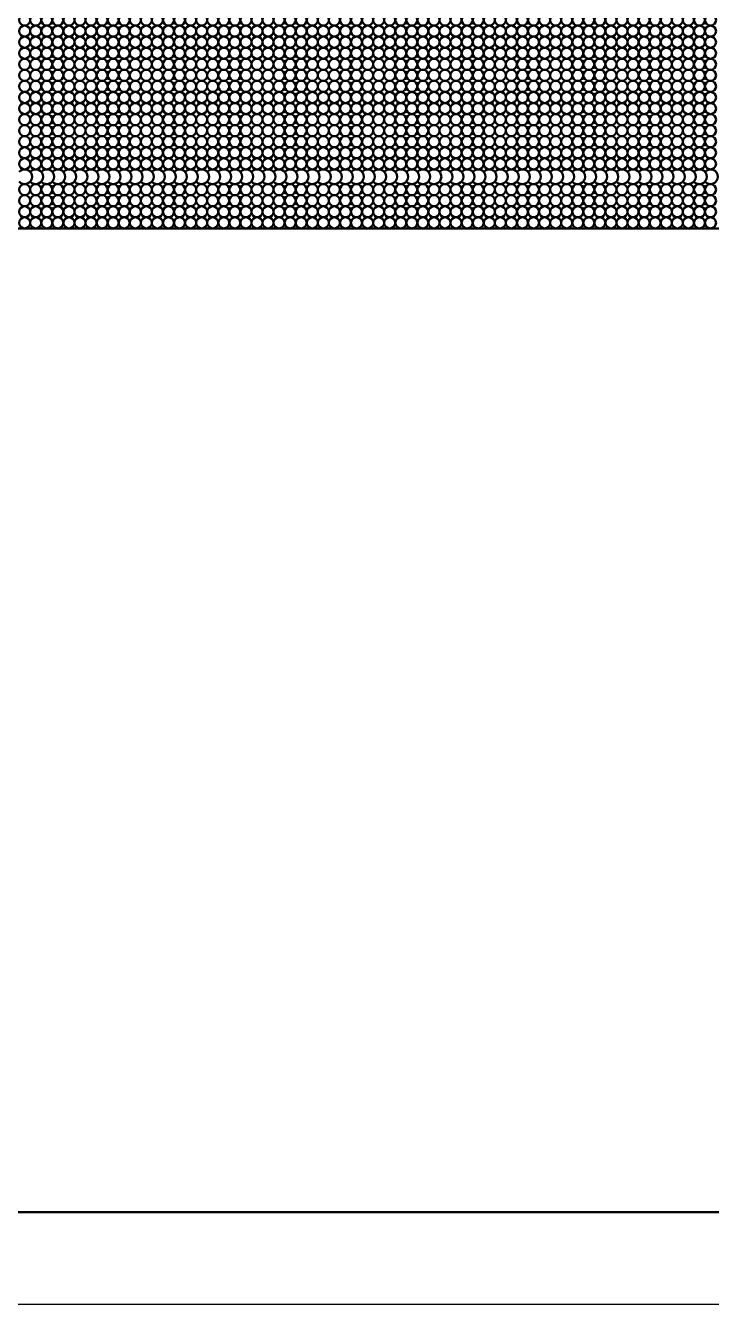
# Model space of a CAD drawing. Extents: x -11378 to 3982, y -2037 to 3878.
# Drawn here: x -11229.9 to -11155.5, y 1308.9 to 1447.6 of the extents above; entities that cross this region are included whole.
import ezdxf

# ---------------------------------------------------------------- set-up
doc = ezdxf.new("R2010")
doc.units = 0
doc.layers.add('标注层', color=3, linetype='CONTINUOUS', lineweight=25)
doc.layers.add('粗实线', color=7, linetype='CONTINUOUS', lineweight=50)

msp = doc.modelspace()

# ---------------------------------------------------------------- linework, layer by layer
at = {"layer": '标注层'}
msp.add_lwpolyline([(-11377.97, 1728.85), (-10783.97, 1728.85), (-10783.97, 1308.85), (-11377.97, 1308.85)], close=True, dxfattribs=at)
at = {"layer": '粗实线'}
for p, q in [((-10829.02, 1425.59), (-11307.42, 1425.59)), ((-10793.97, 1318.85), (-11352.97, 1318.85))]:
    msp.add_line(p, q, dxfattribs=at)
for centre in [(-11230.02, 1448.19), (-11228.82, 1448.19), (-11227.62, 1448.19), (-11226.42, 1448.19), (-11225.22, 1448.19), (-11224.02, 1448.19), (-11222.82, 1448.19), (-11221.62, 1448.19), (-11220.42, 1448.19), (-11219.22, 1448.19), (-11218.02, 1448.19), (-11216.82, 1448.19), (-11215.62, 1448.19), (-11214.42, 1448.19), (-11213.22, 1448.19), (-11212.02, 1448.19), (-11210.82, 1448.19), (-11209.62, 1448.19), (-11208.42, 1448.19), (-11207.22, 1448.19), (-11206.02, 1448.19), (-11204.82, 1448.19), (-11203.62, 1448.19), (-11202.42, 1448.19), (-11201.22, 1448.19), (-11200.02, 1448.19), (-11198.82, 1448.19), (-11197.62, 1448.19), (-11196.42, 1448.19), (-11195.22, 1448.19), (-11194.02, 1448.19), (-11192.82, 1448.19), (-11191.62, 1448.19), (-11190.42, 1448.19), (-11189.22, 1448.19), (-11188.02, 1448.19), (-11186.82, 1448.19), (-11185.62, 1448.19), (-11184.42, 1448.19), (-11183.22, 1448.19), (-11182.02, 1448.19), (-11180.82, 1448.19), (-11179.62, 1448.19), (-11178.42, 1448.19), (-11177.22, 1448.19), (-11176.02, 1448.19), (-11174.82, 1448.19), (-11173.62, 1448.19), (-11172.42, 1448.19), (-11171.22, 1448.19), (-11170.02, 1448.19), (-11168.82, 1448.19), (-11167.62, 1448.19), (-11166.42, 1448.19), (-11165.22, 1448.19), (-11164.02, 1448.19), (-11162.82, 1448.19), (-11161.62, 1448.19), (-11160.42, 1448.19), (-11159.22, 1448.19), (-11158.02, 1448.19), (-11156.82, 1448.19), (-11155.62, 1448.19), (-11230.02, 1446.99), (-11228.82, 1446.99), (-11227.62, 1446.99), (-11226.42, 1446.99), (-11225.22, 1446.99), (-11224.02, 1446.99), (-11222.82, 1446.99), (-11221.62, 1446.99), (-11220.42, 1446.99), (-11219.22, 1446.99), (-11218.02, 1446.99), (-11216.82, 1446.99), (-11215.62, 1446.99), (-11214.42, 1446.99), (-11213.22, 1446.99), (-11212.02, 1446.99), (-11210.82, 1446.99), (-11209.62, 1446.99), (-11208.42, 1446.99), (-11207.22, 1446.99), (-11206.02, 1446.99), (-11204.82, 1446.99), (-11203.62, 1446.99), (-11202.42, 1446.99), (-11201.22, 1446.99), (-11200.02, 1446.99), (-11198.82, 1446.99), (-11197.62, 1446.99), (-11196.42, 1446.99), (-11195.22, 1446.99), (-11194.02, 1446.99), (-11192.82, 1446.99), (-11191.62, 1446.99), (-11190.42, 1446.99), (-11189.22, 1446.99), (-11188.02, 1446.99), (-11186.82, 1446.99), (-11185.62, 1446.99), (-11184.42, 1446.99), (-11183.22, 1446.99), (-11182.02, 1446.99), (-11180.82, 1446.99), (-11179.62, 1446.99), (-11178.42, 1446.99), (-11177.22, 1446.99), (-11176.02, 1446.99), (-11174.82, 1446.99), (-11173.62, 1446.99), (-11172.42, 1446.99), (-11171.22, 1446.99), (-11170.02, 1446.99), (-11168.82, 1446.99), (-11167.62, 1446.99), (-11166.42, 1446.99), (-11165.22, 1446.99), (-11164.02, 1446.99), (-11162.82, 1446.99), (-11161.62, 1446.99), (-11160.42, 1446.99), (-11159.22, 1446.99), (-11158.02, 1446.99), (-11156.82, 1446.99), (-11155.62, 1446.99), (-11230.02, 1445.79), (-11228.82, 1445.79), (-11227.62, 1445.79), (-11226.42, 1445.79), (-11225.22, 1445.79), (-11224.02, 1445.79), (-11222.82, 1445.79), (-11221.62, 1445.79), (-11220.42, 1445.79), (-11219.22, 1445.79), (-11218.02, 1445.79), (-11216.82, 1445.79), (-11215.62, 1445.79), (-11214.42, 1445.79), (-11213.22, 1445.79), (-11212.02, 1445.79), (-11210.82, 1445.79), (-11209.62, 1445.79), (-11208.42, 1445.79), (-11207.22, 1445.79), (-11206.02, 1445.79), (-11204.82, 1445.79), (-11203.62, 1445.79), (-11202.42, 1445.79), (-11201.22, 1445.79), (-11200.02, 1445.79), (-11198.82, 1445.79), (-11197.62, 1445.79), (-11196.42, 1445.79), (-11195.22, 1445.79), (-11194.02, 1445.79), (-11192.82, 1445.79), (-11191.62, 1445.79), (-11190.42, 1445.79), (-11189.22, 1445.79), (-11188.02, 1445.79), (-11186.82, 1445.79), (-11185.62, 1445.79), (-11184.42, 1445.79), (-11183.22, 1445.79), (-11182.02, 1445.79), (-11180.82, 1445.79), (-11179.62, 1445.79), (-11178.42, 1445.79), (-11177.22, 1445.79), (-11176.02, 1445.79), (-11174.82, 1445.79), (-11173.62, 1445.79), (-11172.42, 1445.79), (-11171.22, 1445.79), (-11170.02, 1445.79), (-11168.82, 1445.79), (-11167.62, 1445.79), (-11166.42, 1445.79), (-11165.22, 1445.79), (-11164.02, 1445.79), (-11162.82, 1445.79), (-11161.62, 1445.79), (-11160.42, 1445.79), (-11159.22, 1445.79), (-11158.02, 1445.79), (-11156.82, 1445.79), (-11155.62, 1445.79), (-11230.02, 1444.59), (-11228.82, 1444.59), (-11227.62, 1444.59), (-11226.42, 1444.59), (-11225.22, 1444.59), (-11224.02, 1444.59), (-11222.82, 1444.59), (-11221.62, 1444.59), (-11220.42, 1444.59), (-11219.22, 1444.59), (-11218.02, 1444.59), (-11216.82, 1444.59), (-11215.62, 1444.59), (-11214.42, 1444.59), (-11213.22, 1444.59), (-11212.02, 1444.59), (-11210.82, 1444.59), (-11209.62, 1444.59), (-11208.42, 1444.59), (-11207.22, 1444.59), (-11206.02, 1444.59), (-11204.82, 1444.59), (-11203.62, 1444.59), (-11202.42, 1444.59), (-11201.22, 1444.59), (-11200.02, 1444.59), (-11198.82, 1444.59), (-11197.62, 1444.59), (-11196.42, 1444.59), (-11195.22, 1444.59), (-11194.02, 1444.59), (-11192.82, 1444.59), (-11191.62, 1444.59), (-11190.42, 1444.59), (-11189.22, 1444.59), (-11188.02, 1444.59), (-11186.82, 1444.59), (-11185.62, 1444.59), (-11184.42, 1444.59), (-11183.22, 1444.59), (-11182.02, 1444.59), (-11180.82, 1444.59), (-11179.62, 1444.59), (-11178.42, 1444.59), (-11177.22, 1444.59), (-11176.02, 1444.59), (-11174.82, 1444.59), (-11173.62, 1444.59), (-11172.42, 1444.59), (-11171.22, 1444.59), (-11170.02, 1444.59), (-11168.82, 1444.59), (-11167.62, 1444.59), (-11166.42, 1444.59), (-11165.22, 1444.59), (-11164.02, 1444.59), (-11162.82, 1444.59), (-11161.62, 1444.59), (-11160.42, 1444.59), (-11159.22, 1444.59), (-11158.02, 1444.59), (-11156.82, 1444.59), (-11155.62, 1444.59), (-11230.02, 1443.39), (-11228.82, 1443.39), (-11227.62, 1443.39), (-11226.42, 1443.39), (-11225.22, 1443.39), (-11224.02, 1443.39), (-11222.82, 1443.39), (-11221.62, 1443.39), (-11220.42, 1443.39), (-11219.22, 1443.39), (-11218.02, 1443.39), (-11216.82, 1443.39), (-11215.62, 1443.39), (-11214.42, 1443.39), (-11213.22, 1443.39), (-11212.02, 1443.39), (-11210.82, 1443.39), (-11209.62, 1443.39), (-11208.42, 1443.39), (-11207.22, 1443.39), (-11206.02, 1443.39), (-11204.82, 1443.39), (-11203.62, 1443.39), (-11202.42, 1443.39), (-11201.22, 1443.39), (-11200.02, 1443.39), (-11198.82, 1443.39), (-11197.62, 1443.39), (-11196.42, 1443.39), (-11195.22, 1443.39), (-11194.02, 1443.39), (-11192.82, 1443.39), (-11191.62, 1443.39), (-11190.42, 1443.39), (-11189.22, 1443.39), (-11188.02, 1443.39), (-11186.82, 1443.39), (-11185.62, 1443.39), (-11184.42, 1443.39), (-11183.22, 1443.39), (-11182.02, 1443.39), (-11180.82, 1443.39), (-11179.62, 1443.39), (-11178.42, 1443.39), (-11177.22, 1443.39), (-11176.02, 1443.39), (-11174.82, 1443.39), (-11173.62, 1443.39), (-11172.42, 1443.39), (-11171.22, 1443.39), (-11170.02, 1443.39), (-11168.82, 1443.39), (-11167.62, 1443.39), (-11166.42, 1443.39), (-11165.22, 1443.39), (-11164.02, 1443.39), (-11162.82, 1443.39), (-11161.62, 1443.39), (-11160.42, 1443.39), (-11159.22, 1443.39), (-11158.02, 1443.39), (-11156.82, 1443.39), (-11155.62, 1443.39), (-11230.02, 1442.19), (-11230.02, 1440.99), (-11228.82, 1442.19), (-11228.82, 1440.99), (-11227.62, 1442.19), (-11227.62, 1440.99), (-11226.42, 1442.19), (-11226.42, 1440.99), (-11225.22, 1442.19), (-11225.22, 1440.99), (-11224.02, 1442.19), (-11224.02, 1440.99), (-11222.82, 1442.19), (-11222.82, 1440.99), (-11221.62, 1442.19), (-11221.62, 1440.99), (-11220.42, 1442.19), (-11220.42, 1440.99), (-11219.22, 1442.19), (-11219.22, 1440.99), (-11218.02, 1442.19), (-11218.02, 1440.99), (-11216.82, 1442.19), (-11216.82, 1440.99), (-11215.62, 1442.19), (-11215.62, 1440.99), (-11214.42, 1442.19), (-11214.42, 1440.99), (-11213.22, 1442.19), (-11213.22, 1440.99), (-11212.02, 1442.19), (-11212.02, 1440.99), (-11210.82, 1442.19), (-11210.82, 1440.99), (-11209.62, 1442.19), (-11209.62, 1440.99), (-11208.42, 1442.19), (-11208.42, 1440.99), (-11207.22, 1442.19), (-11207.22, 1440.99), (-11206.02, 1442.19), (-11206.02, 1440.99), (-11204.82, 1442.19), (-11204.82, 1440.99), (-11203.62, 1442.19), (-11203.62, 1440.99), (-11202.42, 1442.19), (-11202.42, 1440.99), (-11201.22, 1442.19), (-11201.22, 1440.99), (-11200.02, 1442.19), (-11200.02, 1440.99), (-11198.82, 1442.19), (-11198.82, 1440.99), (-11197.62, 1442.19), (-11197.62, 1440.99), (-11196.42, 1442.19), (-11196.42, 1440.99), (-11195.22, 1442.19), (-11195.22, 1440.99), (-11194.02, 1442.19), (-11194.02, 1440.99), (-11192.82, 1442.19), (-11192.82, 1440.99), (-11191.62, 1442.19), (-11191.62, 1440.99), (-11190.42, 1442.19), (-11190.42, 1440.99), (-11189.22, 1442.19), (-11189.22, 1440.99), (-11188.02, 1442.19), (-11188.02, 1440.99), (-11186.82, 1442.19), (-11186.82, 1440.99), (-11185.62, 1442.19), (-11185.62, 1440.99), (-11184.42, 1442.19), (-11184.42, 1440.99), (-11183.22, 1442.19), (-11183.22, 1440.99), (-11182.02, 1442.19), (-11182.02, 1440.99), (-11180.82, 1442.19), (-11180.82, 1440.99), (-11179.62, 1442.19), (-11179.62, 1440.99), (-11178.42, 1442.19), (-11178.42, 1440.99), (-11177.22, 1442.19), (-11177.22, 1440.99), (-11176.02, 1442.19), (-11176.02, 1440.99), (-11174.82, 1442.19), (-11174.82, 1440.99), (-11173.62, 1442.19), (-11173.62, 1440.99), (-11172.42, 1442.19), (-11172.42, 1440.99), (-11171.22, 1442.19), (-11171.22, 1440.99), (-11170.02, 1442.19), (-11170.02, 1440.99), (-11168.82, 1442.19), (-11168.82, 1440.99), (-11167.62, 1442.19), (-11167.62, 1440.99), (-11166.42, 1442.19), (-11166.42, 1440.99), (-11165.22, 1442.19), (-11165.22, 1440.99), (-11164.02, 1442.19), (-11164.02, 1440.99), (-11162.82, 1442.19), (-11162.82, 1440.99), (-11161.62, 1442.19), (-11161.62, 1440.99), (-11160.42, 1442.19), (-11160.42, 1440.99), (-11159.22, 1442.19), (-11159.22, 1440.99), (-11158.02, 1442.19), (-11158.02, 1440.99), (-11156.82, 1442.19), (-11156.82, 1440.99), (-11155.62, 1442.19), (-11155.62, 1440.99), (-11230.02, 1439.79), (-11228.82, 1439.79), (-11227.62, 1439.79), (-11226.42, 1439.79), (-11225.22, 1439.79), (-11224.02, 1439.79), (-11222.82, 1439.79), (-11221.62, 1439.79), (-11220.42, 1439.79), (-11219.22, 1439.79), (-11218.02, 1439.79), (-11216.82, 1439.79), (-11215.62, 1439.79), (-11214.42, 1439.79), (-11213.22, 1439.79), (-11212.02, 1439.79), (-11210.82, 1439.79), (-11209.62, 1439.79), (-11208.42, 1439.79), (-11207.22, 1439.79), (-11206.02, 1439.79), (-11204.82, 1439.79), (-11203.62, 1439.79), (-11202.42, 1439.79), (-11201.22, 1439.79), (-11200.02, 1439.79), (-11198.82, 1439.79), (-11197.62, 1439.79), (-11196.42, 1439.79), (-11195.22, 1439.79), (-11194.02, 1439.79), (-11192.82, 1439.79), (-11191.62, 1439.79), (-11190.42, 1439.79), (-11189.22, 1439.79), (-11188.02, 1439.79), (-11186.82, 1439.79), (-11185.62, 1439.79), (-11184.42, 1439.79), (-11183.22, 1439.79), (-11182.02, 1439.79), (-11180.82, 1439.79), (-11179.62, 1439.79), (-11178.42, 1439.79), (-11177.22, 1439.79), (-11176.02, 1439.79), (-11174.82, 1439.79), (-11173.62, 1439.79), (-11172.42, 1439.79), (-11171.22, 1439.79), (-11170.02, 1439.79), (-11168.82, 1439.79), (-11167.62, 1439.79), (-11166.42, 1439.79), (-11165.22, 1439.79), (-11164.02, 1439.79), (-11162.82, 1439.79), (-11161.62, 1439.79), (-11160.42, 1439.79), (-11159.22, 1439.79), (-11158.02, 1439.79), (-11156.82, 1439.79), (-11155.62, 1439.79), (-11230.02, 1438.59), (-11228.82, 1438.59), (-11227.62, 1438.59), (-11226.42, 1438.59), (-11225.22, 1438.59), (-11224.02, 1438.59), (-11222.82, 1438.59), (-11221.62, 1438.59), (-11220.42, 1438.59), (-11219.22, 1438.59), (-11218.02, 1438.59), (-11216.82, 1438.59), (-11215.62, 1438.59), (-11214.42, 1438.59), (-11213.22, 1438.59), (-11212.02, 1438.59), (-11210.82, 1438.59), (-11209.62, 1438.59), (-11208.42, 1438.59), (-11207.22, 1438.59), (-11206.02, 1438.59), (-11204.82, 1438.59), (-11203.62, 1438.59), (-11202.42, 1438.59), (-11201.22, 1438.59), (-11200.02, 1438.59), (-11198.82, 1438.59), (-11197.62, 1438.59), (-11196.42, 1438.59), (-11195.22, 1438.59), (-11194.02, 1438.59), (-11192.82, 1438.59), (-11191.62, 1438.59), (-11190.42, 1438.59), (-11189.22, 1438.59), (-11188.02, 1438.59), (-11186.82, 1438.59), (-11185.62, 1438.59), (-11184.42, 1438.59), (-11183.22, 1438.59), (-11182.02, 1438.59), (-11180.82, 1438.59), (-11179.62, 1438.59), (-11178.42, 1438.59), (-11177.22, 1438.59), (-11176.02, 1438.59), (-11174.82, 1438.59), (-11173.62, 1438.59), (-11172.42, 1438.59), (-11171.22, 1438.59), (-11170.02, 1438.59), (-11168.82, 1438.59), (-11167.62, 1438.59), (-11166.42, 1438.59), (-11165.22, 1438.59), (-11164.02, 1438.59), (-11162.82, 1438.59), (-11161.62, 1438.59), (-11160.42, 1438.59), (-11159.22, 1438.59), (-11158.02, 1438.59), (-11156.82, 1438.59), (-11155.62, 1438.59), (-11230.02, 1437.39), (-11228.82, 1437.39), (-11227.62, 1437.39), (-11226.42, 1437.39), (-11225.22, 1437.39), (-11224.02, 1437.39), (-11222.82, 1437.39), (-11221.62, 1437.39), (-11220.42, 1437.39), (-11219.22, 1437.39), (-11218.02, 1437.39), (-11216.82, 1437.39), (-11215.62, 1437.39), (-11214.42, 1437.39), (-11213.22, 1437.39), (-11212.02, 1437.39), (-11210.82, 1437.39), (-11209.62, 1437.39), (-11208.42, 1437.39), (-11207.22, 1437.39), (-11206.02, 1437.39), (-11204.82, 1437.39), (-11203.62, 1437.39), (-11202.42, 1437.39), (-11201.22, 1437.39), (-11200.02, 1437.39), (-11198.82, 1437.39), (-11197.62, 1437.39), (-11196.42, 1437.39), (-11195.22, 1437.39), (-11194.02, 1437.39), (-11192.82, 1437.39), (-11191.62, 1437.39), (-11190.42, 1437.39), (-11189.22, 1437.39), (-11188.02, 1437.39), (-11186.82, 1437.39), (-11185.62, 1437.39), (-11184.42, 1437.39), (-11183.22, 1437.39), (-11182.02, 1437.39), (-11180.82, 1437.39), (-11179.62, 1437.39), (-11178.42, 1437.39), (-11177.22, 1437.39), (-11176.02, 1437.39), (-11174.82, 1437.39), (-11173.62, 1437.39), (-11172.42, 1437.39), (-11171.22, 1437.39), (-11170.02, 1437.39), (-11168.82, 1437.39), (-11167.62, 1437.39), (-11166.42, 1437.39), (-11165.22, 1437.39), (-11164.02, 1437.39), (-11162.82, 1437.39), (-11161.62, 1437.39), (-11160.42, 1437.39), (-11159.22, 1437.39), (-11158.02, 1437.39), (-11156.82, 1437.39), (-11155.62, 1437.39), (-11230.02, 1436.19), (-11228.82, 1436.19), (-11227.62, 1436.19), (-11226.42, 1436.19), (-11225.22, 1436.19), (-11224.02, 1436.19), (-11222.82, 1436.19), (-11221.62, 1436.19), (-11220.42, 1436.19), (-11219.22, 1436.19), (-11218.02, 1436.19), (-11216.82, 1436.19), (-11215.62, 1436.19), (-11214.42, 1436.19), (-11213.22, 1436.19), (-11212.02, 1436.19), (-11210.82, 1436.19), (-11209.62, 1436.19), (-11208.42, 1436.19), (-11207.22, 1436.19), (-11206.02, 1436.19), (-11204.82, 1436.19), (-11203.62, 1436.19), (-11202.42, 1436.19), (-11201.22, 1436.19), (-11200.02, 1436.19), (-11198.82, 1436.19), (-11197.62, 1436.19), (-11196.42, 1436.19), (-11195.22, 1436.19), (-11194.02, 1436.19), (-11192.82, 1436.19), (-11191.62, 1436.19), (-11190.42, 1436.19), (-11189.22, 1436.19), (-11188.02, 1436.19), (-11186.82, 1436.19), (-11185.62, 1436.19), (-11184.42, 1436.19), (-11183.22, 1436.19), (-11182.02, 1436.19), (-11180.82, 1436.19), (-11179.62, 1436.19), (-11178.42, 1436.19), (-11177.22, 1436.19), (-11176.02, 1436.19), (-11174.82, 1436.19), (-11173.62, 1436.19), (-11172.42, 1436.19), (-11171.22, 1436.19), (-11170.02, 1436.19), (-11168.82, 1436.19), (-11167.62, 1436.19), (-11166.42, 1436.19), (-11165.22, 1436.19), (-11164.02, 1436.19), (-11162.82, 1436.19), (-11161.62, 1436.19), (-11160.42, 1436.19), (-11159.22, 1436.19), (-11158.02, 1436.19), (-11156.82, 1436.19), (-11155.62, 1436.19), (-11230.02, 1434.99), (-11228.82, 1434.99), (-11227.62, 1434.99), (-11226.42, 1434.99), (-11225.22, 1434.99), (-11224.02, 1434.99), (-11222.82, 1434.99), (-11221.62, 1434.99), (-11220.42, 1434.99), (-11219.22, 1434.99), (-11218.02, 1434.99), (-11216.82, 1434.99), (-11215.62, 1434.99), (-11214.42, 1434.99), (-11213.22, 1434.99), (-11212.02, 1434.99), (-11210.82, 1434.99), (-11209.62, 1434.99), (-11208.42, 1434.99), (-11207.22, 1434.99), (-11206.02, 1434.99), (-11204.82, 1434.99), (-11203.62, 1434.99), (-11202.42, 1434.99), (-11201.22, 1434.99), (-11200.02, 1434.99), (-11198.82, 1434.99), (-11197.62, 1434.99), (-11196.42, 1434.99), (-11195.22, 1434.99), (-11194.02, 1434.99), (-11192.82, 1434.99), (-11191.62, 1434.99), (-11190.42, 1434.99), (-11189.22, 1434.99), (-11188.02, 1434.99), (-11186.82, 1434.99), (-11185.62, 1434.99), (-11184.42, 1434.99), (-11183.22, 1434.99), (-11182.02, 1434.99), (-11180.82, 1434.99), (-11179.62, 1434.99), (-11178.42, 1434.99), (-11177.22, 1434.99), (-11176.02, 1434.99), (-11174.82, 1434.99), (-11173.62, 1434.99), (-11172.42, 1434.99), (-11171.22, 1434.99), (-11170.02, 1434.99), (-11168.82, 1434.99), (-11167.62, 1434.99), (-11166.42, 1434.99), (-11165.22, 1434.99), (-11164.02, 1434.99), (-11162.82, 1434.99), (-11161.62, 1434.99), (-11160.42, 1434.99), (-11159.22, 1434.99), (-11158.02, 1434.99), (-11156.82, 1434.99), (-11155.62, 1434.99), (-11230.02, 1433.79), (-11230.02, 1432.59), (-11228.82, 1433.79), (-11228.82, 1432.59), (-11227.62, 1433.79), (-11227.62, 1432.59), (-11226.42, 1433.79), (-11226.42, 1432.59), (-11225.22, 1433.79), (-11225.22, 1432.59), (-11224.02, 1433.79), (-11224.02, 1432.59), (-11222.82, 1433.79), (-11222.82, 1432.59), (-11221.62, 1433.79), (-11221.62, 1432.59), (-11220.42, 1433.79), (-11220.42, 1432.59), (-11219.22, 1433.79), (-11219.22, 1432.59), (-11218.02, 1433.79), (-11218.02, 1432.59), (-11216.82, 1433.79), (-11216.82, 1432.59), (-11215.62, 1433.79), (-11215.62, 1432.59), (-11214.42, 1433.79), (-11214.42, 1432.59), (-11213.22, 1433.79), (-11213.22, 1432.59), (-11212.02, 1433.79), (-11212.02, 1432.59), (-11210.82, 1433.79), (-11210.82, 1432.59), (-11209.62, 1433.79), (-11209.62, 1432.59), (-11208.42, 1433.79), (-11208.42, 1432.59), (-11207.22, 1433.79), (-11207.22, 1432.59), (-11206.02, 1433.79), (-11206.02, 1432.59), (-11204.82, 1433.79), (-11204.82, 1432.59), (-11203.62, 1433.79), (-11203.62, 1432.59), (-11202.42, 1433.79), (-11202.42, 1432.59), (-11201.22, 1433.79), (-11201.22, 1432.59), (-11200.02, 1433.79), (-11200.02, 1432.59), (-11198.82, 1433.79), (-11198.82, 1432.59), (-11197.62, 1433.79), (-11197.62, 1432.59), (-11196.42, 1433.79), (-11196.42, 1432.59), (-11195.22, 1433.79), (-11195.22, 1432.59), (-11194.02, 1433.79), (-11194.02, 1432.59), (-11192.82, 1433.79), (-11192.82, 1432.59), (-11191.62, 1433.79), (-11191.62, 1432.59), (-11190.42, 1433.79), (-11190.42, 1432.59), (-11189.22, 1433.79), (-11189.22, 1432.59), (-11188.02, 1433.79), (-11188.02, 1432.59), (-11186.82, 1433.79), (-11186.82, 1432.59), (-11185.62, 1433.79), (-11185.62, 1432.59), (-11184.42, 1433.79), (-11184.42, 1432.59), (-11183.22, 1433.79), (-11183.22, 1432.59), (-11182.02, 1433.79), (-11182.02, 1432.59), (-11180.82, 1433.79), (-11180.82, 1432.59), (-11179.62, 1433.79), (-11179.62, 1432.59), (-11178.42, 1433.79), (-11178.42, 1432.59), (-11177.22, 1433.79), (-11177.22, 1432.59), (-11176.02, 1433.79), (-11176.02, 1432.59), (-11174.82, 1433.79), (-11174.82, 1432.59), (-11173.62, 1433.79), (-11173.62, 1432.59), (-11172.42, 1433.79), (-11172.42, 1432.59), (-11171.22, 1433.79), (-11171.22, 1432.59), (-11170.02, 1433.79), (-11170.02, 1432.59), (-11168.82, 1433.79), (-11168.82, 1432.59), (-11167.62, 1433.79), (-11167.62, 1432.59), (-11166.42, 1433.79), (-11166.42, 1432.59), (-11165.22, 1433.79), (-11165.22, 1432.59), (-11164.02, 1433.79), (-11164.02, 1432.59), (-11162.82, 1433.79), (-11162.82, 1432.59), (-11161.62, 1433.79), (-11161.62, 1432.59), (-11160.42, 1433.79), (-11160.42, 1432.59), (-11159.22, 1433.79), (-11159.22, 1432.59), (-11158.02, 1433.79), (-11158.02, 1432.59), (-11156.82, 1433.79), (-11156.82, 1432.59), (-11155.62, 1433.79), (-11155.62, 1432.59), (-11230.02, 1429.79), (-11230.02, 1428.59), (-11228.82, 1429.79), (-11228.82, 1428.59), (-11227.62, 1429.79), (-11227.62, 1428.59), (-11226.42, 1429.79), (-11226.42, 1428.59), (-11225.22, 1429.79), (-11225.22, 1428.59), (-11224.02, 1429.79), (-11224.02, 1428.59), (-11222.82, 1429.79), (-11222.82, 1428.59), (-11221.62, 1429.79), (-11221.62, 1428.59), (-11220.42, 1429.79), (-11220.42, 1428.59), (-11219.22, 1429.79), (-11219.22, 1428.59), (-11218.02, 1429.79), (-11218.02, 1428.59), (-11216.82, 1429.79), (-11216.82, 1428.59), (-11215.62, 1429.79), (-11215.62, 1428.59), (-11214.42, 1429.79), (-11214.42, 1428.59), (-11213.22, 1429.79), (-11213.22, 1428.59), (-11212.02, 1429.79), (-11212.02, 1428.59), (-11210.82, 1429.79), (-11210.82, 1428.59), (-11209.62, 1429.79), (-11209.62, 1428.59), (-11208.42, 1429.79), (-11208.42, 1428.59), (-11207.22, 1429.79), (-11207.22, 1428.59), (-11206.02, 1429.79), (-11206.02, 1428.59), (-11204.82, 1429.79), (-11204.82, 1428.59), (-11203.62, 1429.79), (-11203.62, 1428.59), (-11202.42, 1429.79), (-11202.42, 1428.59), (-11201.22, 1429.79), (-11201.22, 1428.59), (-11200.02, 1429.79), (-11200.02, 1428.59), (-11198.82, 1429.79), (-11198.82, 1428.59), (-11197.62, 1429.79), (-11197.62, 1428.59), (-11196.42, 1429.79), (-11196.42, 1428.59), (-11195.22, 1429.79), (-11195.22, 1428.59), (-11194.02, 1429.79), (-11194.02, 1428.59), (-11192.82, 1429.79), (-11192.82, 1428.59), (-11191.62, 1429.79), (-11191.62, 1428.59), (-11190.42, 1429.79), (-11190.42, 1428.59), (-11189.22, 1429.79), (-11189.22, 1428.59), (-11188.02, 1429.79), (-11188.02, 1428.59), (-11186.82, 1429.79), (-11186.82, 1428.59), (-11185.62, 1429.79), (-11185.62, 1428.59), (-11184.42, 1429.79), (-11184.42, 1428.59), (-11183.22, 1429.79), (-11183.22, 1428.59), (-11182.02, 1429.79), (-11182.02, 1428.59), (-11180.82, 1429.79), (-11180.82, 1428.59), (-11179.62, 1429.79), (-11179.62, 1428.59), (-11178.42, 1429.79), (-11178.42, 1428.59), (-11177.22, 1429.79), (-11177.22, 1428.59), (-11176.02, 1429.79), (-11176.02, 1428.59), (-11174.82, 1429.79), (-11174.82, 1428.59), (-11173.62, 1429.79), (-11173.62, 1428.59), (-11172.42, 1429.79), (-11172.42, 1428.59), (-11171.22, 1429.79), (-11171.22, 1428.59), (-11170.02, 1429.79), (-11170.02, 1428.59), (-11168.82, 1429.79), (-11168.82, 1428.59), (-11167.62, 1429.79), (-11167.62, 1428.59), (-11166.42, 1429.79), (-11166.42, 1428.59), (-11165.22, 1429.79), (-11165.22, 1428.59), (-11164.02, 1429.79), (-11164.02, 1428.59), (-11162.82, 1429.79), (-11162.82, 1428.59), (-11161.62, 1429.79), (-11161.62, 1428.59), (-11160.42, 1429.79), (-11160.42, 1428.59), (-11159.22, 1429.79), (-11159.22, 1428.59), (-11158.02, 1429.79), (-11158.02, 1428.59), (-11156.82, 1429.79), (-11156.82, 1428.59), (-11155.62, 1429.79), (-11155.62, 1428.59), (-11230.02, 1427.39), (-11228.82, 1427.39), (-11227.62, 1427.39), (-11226.42, 1427.39), (-11225.22, 1427.39), (-11224.02, 1427.39), (-11222.82, 1427.39), (-11221.62, 1427.39), (-11220.42, 1427.39), (-11219.22, 1427.39), (-11218.02, 1427.39), (-11216.82, 1427.39), (-11215.62, 1427.39), (-11214.42, 1427.39), (-11213.22, 1427.39), (-11212.02, 1427.39), (-11210.82, 1427.39), (-11209.62, 1427.39), (-11208.42, 1427.39), (-11207.22, 1427.39), (-11206.02, 1427.39), (-11204.82, 1427.39), (-11203.62, 1427.39), (-11202.42, 1427.39), (-11201.22, 1427.39), (-11200.02, 1427.39), (-11198.82, 1427.39), (-11197.62, 1427.39), (-11196.42, 1427.39), (-11195.22, 1427.39), (-11194.02, 1427.39), (-11192.82, 1427.39), (-11191.62, 1427.39), (-11190.42, 1427.39), (-11189.22, 1427.39), (-11188.02, 1427.39), (-11186.82, 1427.39), (-11185.62, 1427.39), (-11184.42, 1427.39), (-11183.22, 1427.39), (-11182.02, 1427.39), (-11180.82, 1427.39), (-11179.62, 1427.39), (-11178.42, 1427.39), (-11177.22, 1427.39), (-11176.02, 1427.39), (-11174.82, 1427.39), (-11173.62, 1427.39), (-11172.42, 1427.39), (-11171.22, 1427.39), (-11170.02, 1427.39), (-11168.82, 1427.39), (-11167.62, 1427.39), (-11166.42, 1427.39), (-11165.22, 1427.39), (-11164.02, 1427.39), (-11162.82, 1427.39), (-11161.62, 1427.39), (-11160.42, 1427.39), (-11159.22, 1427.39), (-11158.02, 1427.39), (-11156.82, 1427.39), (-11155.62, 1427.39), (-11230.02, 1426.19), (-11228.82, 1426.19), (-11227.62, 1426.19), (-11226.42, 1426.19), (-11225.22, 1426.19), (-11224.02, 1426.19), (-11222.82, 1426.19), (-11221.62, 1426.19), (-11220.42, 1426.19), (-11219.22, 1426.19), (-11218.02, 1426.19), (-11216.82, 1426.19), (-11215.62, 1426.19), (-11214.42, 1426.19), (-11213.22, 1426.19), (-11212.02, 1426.19), (-11210.82, 1426.19), (-11209.62, 1426.19), (-11208.42, 1426.19), (-11207.22, 1426.19), (-11206.02, 1426.19), (-11204.82, 1426.19), (-11203.62, 1426.19), (-11202.42, 1426.19), (-11201.22, 1426.19), (-11200.02, 1426.19), (-11198.82, 1426.19), (-11197.62, 1426.19), (-11196.42, 1426.19), (-11195.22, 1426.19), (-11194.02, 1426.19), (-11192.82, 1426.19), (-11191.62, 1426.19), (-11190.42, 1426.19), (-11189.22, 1426.19), (-11188.02, 1426.19), (-11186.82, 1426.19), (-11185.62, 1426.19), (-11184.42, 1426.19), (-11183.22, 1426.19), (-11182.02, 1426.19), (-11180.82, 1426.19), (-11179.62, 1426.19), (-11178.42, 1426.19), (-11177.22, 1426.19), (-11176.02, 1426.19), (-11174.82, 1426.19), (-11173.62, 1426.19), (-11172.42, 1426.19), (-11171.22, 1426.19), (-11170.02, 1426.19), (-11168.82, 1426.19), (-11167.62, 1426.19), (-11166.42, 1426.19), (-11165.22, 1426.19), (-11164.02, 1426.19), (-11162.82, 1426.19), (-11161.62, 1426.19), (-11160.42, 1426.19), (-11159.22, 1426.19), (-11158.02, 1426.19), (-11156.82, 1426.19), (-11155.62, 1426.19)]:
    msp.add_circle(centre, 0.6, dxfattribs=at)
for centre in [(-11230.02, 1431.19), (-11228.82, 1431.19), (-11227.62, 1431.19), (-11226.42, 1431.19), (-11225.22, 1431.19), (-11224.02, 1431.19), (-11222.82, 1431.19), (-11221.62, 1431.19), (-11220.42, 1431.19), (-11219.22, 1431.19), (-11218.02, 1431.19), (-11216.82, 1431.19), (-11215.62, 1431.19), (-11214.42, 1431.19), (-11213.22, 1431.19), (-11212.02, 1431.19), (-11210.82, 1431.19), (-11209.62, 1431.19), (-11208.42, 1431.19), (-11207.22, 1431.19), (-11206.02, 1431.19), (-11204.82, 1431.19), (-11203.62, 1431.19), (-11202.42, 1431.19), (-11201.22, 1431.19), (-11200.02, 1431.19), (-11198.82, 1431.19), (-11197.62, 1431.19), (-11196.42, 1431.19), (-11195.22, 1431.19), (-11194.02, 1431.19), (-11192.82, 1431.19), (-11191.62, 1431.19), (-11190.42, 1431.19), (-11189.22, 1431.19), (-11188.02, 1431.19), (-11186.82, 1431.19), (-11185.62, 1431.19), (-11184.42, 1431.19), (-11183.22, 1431.19), (-11182.02, 1431.19), (-11180.82, 1431.19), (-11179.62, 1431.19), (-11178.42, 1431.19), (-11177.22, 1431.19), (-11176.02, 1431.19), (-11174.82, 1431.19), (-11173.62, 1431.19), (-11172.42, 1431.19), (-11171.22, 1431.19), (-11170.02, 1431.19), (-11168.82, 1431.19), (-11167.62, 1431.19), (-11166.42, 1431.19), (-11165.22, 1431.19), (-11164.02, 1431.19), (-11162.82, 1431.19), (-11161.62, 1431.19), (-11160.42, 1431.19), (-11159.22, 1431.19), (-11158.02, 1431.19), (-11156.82, 1431.19), (-11155.62, 1431.19)]:
    msp.add_arc(centre, 0.8, 221.4096, 138.5904, dxfattribs=at)

doc.saveas('drawing.dxf')
